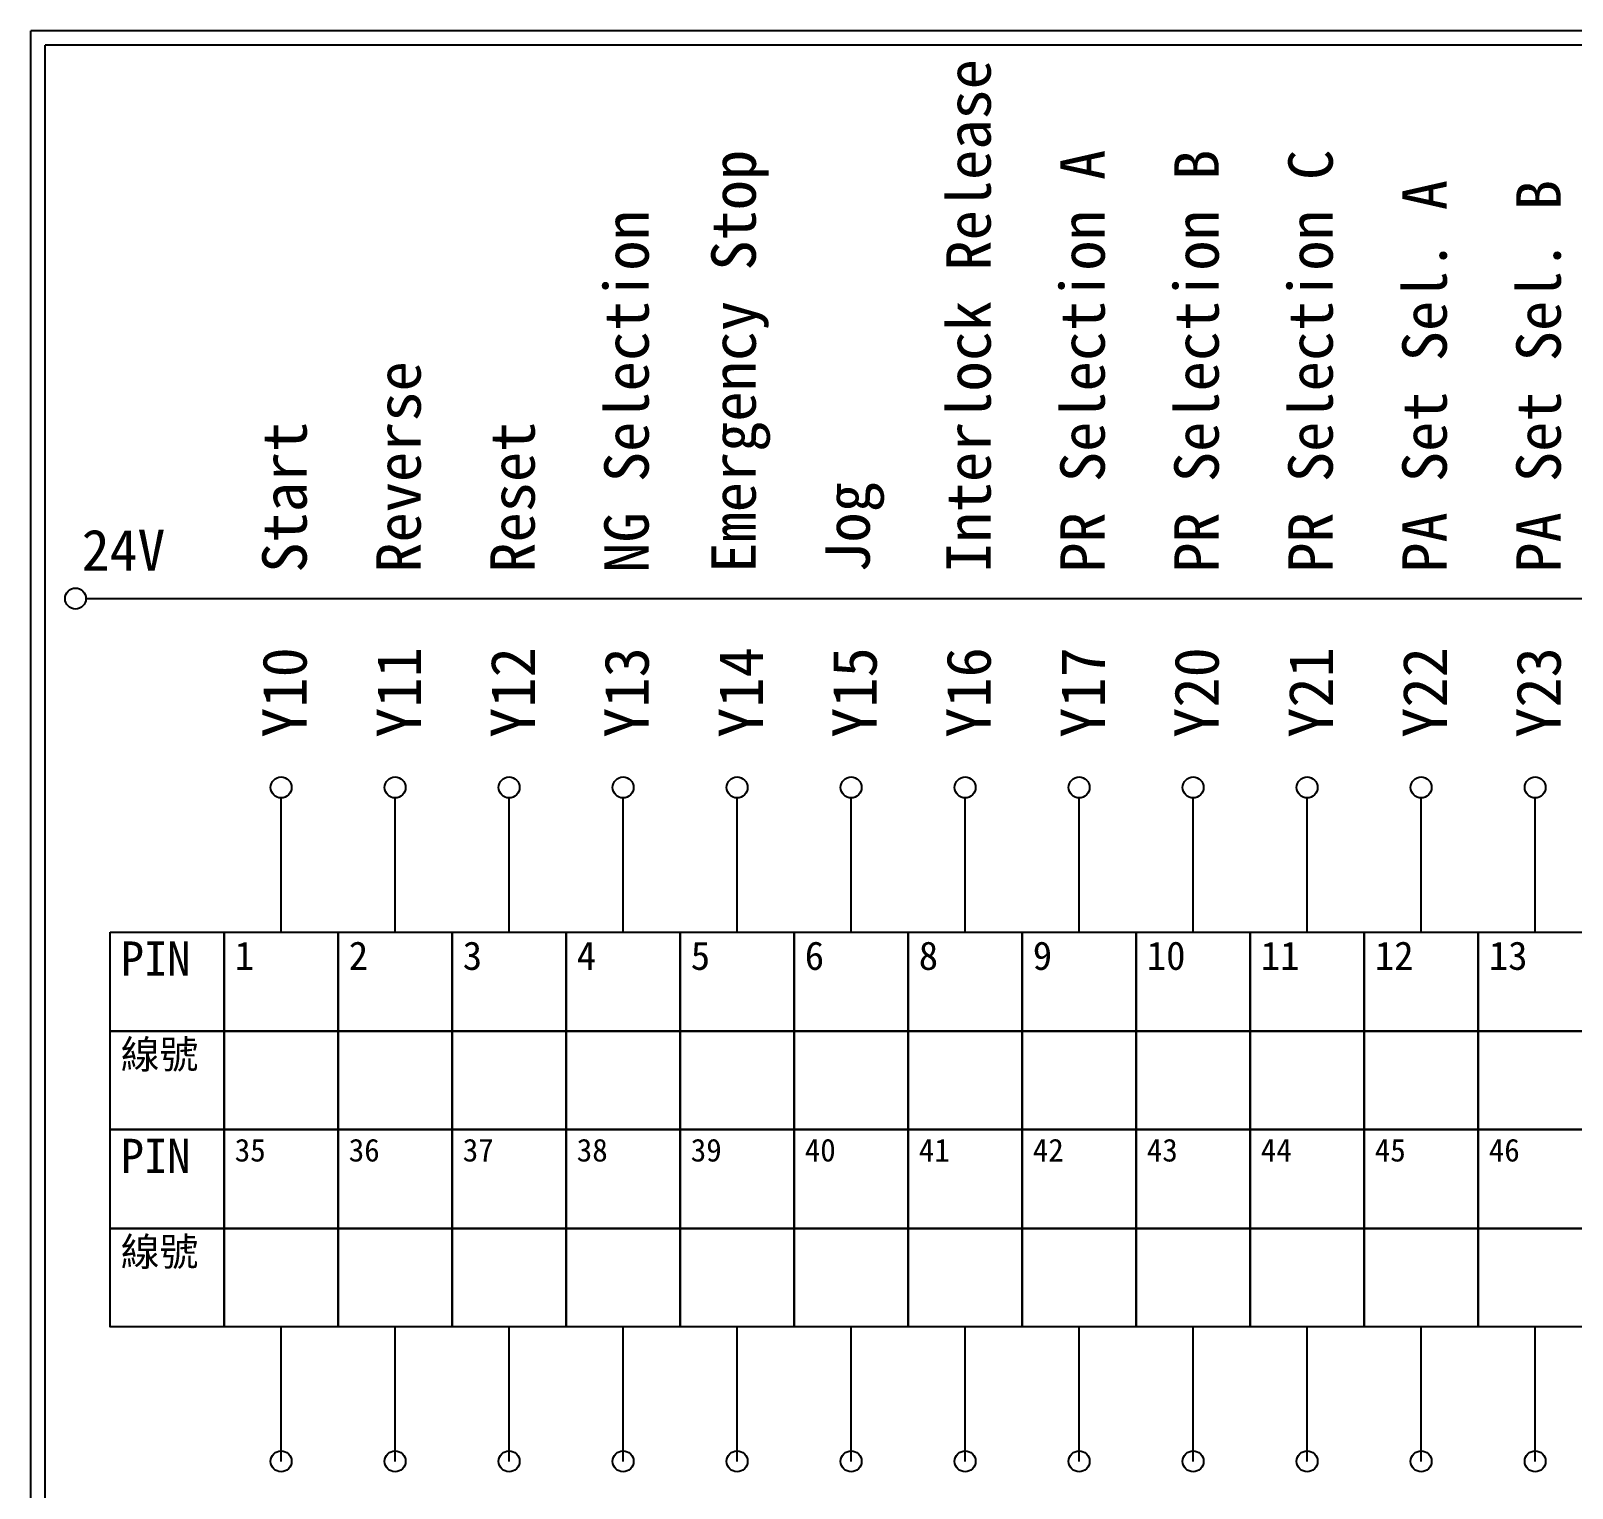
# Model space of a CAD drawing. Extents: x 627 to 914, y 3 to 207.
# Drawn here: x 627.2 to 762.5, y 79 to 207 of the extents above; entities that cross this region are included whole.
import ezdxf

# ---------------------------------------------------------------- set-up
doc = ezdxf.new("R2010")
doc.units = 0
doc.layers.get('0').update_dxf_attribs({"linetype": 'CONTINUOUS'})
doc.layers.add('圖框層', color=7, linetype='CONTINUOUS')
doc.layers.add('標尺寸層', color=3, linetype='CONTINUOUS')
doc.styles.add('CNS', font='romanc.shx', dxfattribs={"bigfont": 'chineset.shx'})
doc.styles.add('STSL', font='kaiu.ttf')

msp = doc.modelspace()

# ---------------------------------------------------------------- linework, layer by layer
for points in [[(634.16, 127.8), (644.17, 127.8), (644.17, 119.13), (634.16, 119.13)], [(644.17, 127.8), (654.18, 127.8), (654.18, 119.13), (644.17, 119.13)], [(654.18, 127.8), (664.19, 127.8), (664.19, 119.13), (654.18, 119.13)], [(664.19, 127.8), (674.2, 127.8), (674.2, 119.13), (664.19, 119.13)], [(674.2, 127.8), (684.21, 127.8), (684.21, 119.13), (674.2, 119.13)], [(684.21, 127.8), (694.22, 127.8), (694.22, 119.13), (684.21, 119.13)], [(694.22, 127.8), (704.23, 127.8), (704.23, 119.13), (694.22, 119.13)], [(704.23, 127.8), (714.24, 127.8), (714.24, 119.13), (704.23, 119.13)], [(714.24, 127.8), (724.25, 127.8), (724.25, 119.13), (714.24, 119.13)], [(724.25, 127.8), (734.26, 127.8), (734.26, 119.13), (724.25, 119.13)], [(734.26, 127.8), (744.27, 127.8), (744.27, 119.13), (734.26, 119.13)], [(744.27, 127.8), (754.28, 127.8), (754.28, 119.13), (744.27, 119.13)], [(754.28, 127.8), (764.29, 127.8), (764.29, 119.13), (754.28, 119.13)], [(634.16, 119.13), (644.17, 119.13), (644.17, 110.47), (634.16, 110.47)], [(644.17, 119.13), (654.18, 119.13), (654.18, 110.47), (644.17, 110.47)], [(654.18, 119.13), (664.19, 119.13), (664.19, 110.47), (654.18, 110.47)], [(664.19, 119.13), (674.2, 119.13), (674.2, 110.47), (664.19, 110.47)], [(674.2, 119.13), (684.21, 119.13), (684.21, 110.47), (674.2, 110.47)], [(684.21, 119.13), (694.22, 119.13), (694.22, 110.47), (684.21, 110.47)], [(694.22, 119.13), (704.23, 119.13), (704.23, 110.47), (694.22, 110.47)], [(704.23, 119.13), (714.24, 119.13), (714.24, 110.47), (704.23, 110.47)], [(714.24, 119.13), (724.25, 119.13), (724.25, 110.47), (714.24, 110.47)], [(724.25, 119.13), (734.26, 119.13), (734.26, 110.47), (724.25, 110.47)], [(734.26, 119.13), (744.27, 119.13), (744.27, 110.47), (734.26, 110.47)], [(744.27, 119.13), (754.28, 119.13), (754.28, 110.47), (744.27, 110.47)], [(754.28, 119.13), (764.29, 119.13), (764.29, 110.47), (754.28, 110.47)], [(634.16, 110.47), (644.17, 110.47), (644.17, 101.8), (634.16, 101.8)], [(644.17, 110.47), (654.18, 110.47), (654.18, 101.8), (644.17, 101.8)], [(654.18, 110.47), (664.19, 110.47), (664.19, 101.8), (654.18, 101.8)], [(664.19, 110.47), (674.2, 110.47), (674.2, 101.8), (664.19, 101.8)], [(674.2, 110.47), (684.21, 110.47), (684.21, 101.8), (674.2, 101.8)], [(684.21, 110.47), (694.22, 110.47), (694.22, 101.8), (684.21, 101.8)], [(694.22, 110.47), (704.23, 110.47), (704.23, 101.8), (694.22, 101.8)], [(704.23, 110.47), (714.24, 110.47), (714.24, 101.8), (704.23, 101.8)], [(714.24, 110.47), (724.25, 110.47), (724.25, 101.8), (714.24, 101.8)], [(724.25, 110.47), (734.26, 110.47), (734.26, 101.8), (724.25, 101.8)], [(734.26, 110.47), (744.27, 110.47), (744.27, 101.8), (734.26, 101.8)], [(744.27, 110.47), (754.28, 110.47), (754.28, 101.8), (744.27, 101.8)], [(754.28, 110.47), (764.29, 110.47), (764.29, 101.8), (754.28, 101.8)], [(634.16, 101.8), (644.17, 101.8), (644.17, 93.14), (634.16, 93.14)], [(644.17, 101.8), (654.18, 101.8), (654.18, 93.14), (644.17, 93.14)], [(654.18, 101.8), (664.19, 101.8), (664.19, 93.14), (654.18, 93.14)], [(664.19, 101.8), (674.2, 101.8), (674.2, 93.14), (664.19, 93.14)], [(674.2, 101.8), (684.21, 101.8), (684.21, 93.14), (674.2, 93.14)], [(684.21, 101.8), (694.22, 101.8), (694.22, 93.14), (684.21, 93.14)], [(694.22, 101.8), (704.23, 101.8), (704.23, 93.14), (694.22, 93.14)], [(704.23, 101.8), (714.24, 101.8), (714.24, 93.14), (704.23, 93.14)], [(714.24, 101.8), (724.25, 101.8), (724.25, 93.14), (714.24, 93.14)], [(724.25, 101.8), (734.26, 101.8), (734.26, 93.14), (724.25, 93.14)], [(734.26, 101.8), (744.27, 101.8), (744.27, 93.14), (734.26, 93.14)], [(744.27, 101.8), (754.28, 101.8), (754.28, 93.14), (744.27, 93.14)], [(754.28, 101.8), (764.29, 101.8), (764.29, 93.14), (754.28, 93.14)]]:
    msp.add_lwpolyline(points, close=True)
at = {"layer": '圖框層', "color": 7}
for p, q in [((914.2, 206.97), (627.2, 206.97)), ((627.2, 3), (627.2, 206.97)), ((912.95, 205.72), (628.45, 205.72)), ((628.45, 4.25), (628.45, 205.72))]:
    msp.add_line(p, q, dxfattribs=at)
at = {"layer": '標尺寸層', "color": 7}
msp.add_line((632.04, 157.11), (909.63, 157.11), dxfattribs=at)
at = {"layer": '標尺寸層', "color": 0}
for p, q in [((649.17, 127.8), (649.17, 139.6)), ((659.18, 127.8), (659.18, 139.6)), ((669.19, 127.8), (669.19, 139.6)), ((679.2, 127.8), (679.2, 139.6)), ((689.21, 127.8), (689.21, 139.6)), ((699.22, 127.8), (699.22, 139.6)), ((709.23, 127.8), (709.23, 139.6)), ((719.24, 127.8), (719.24, 139.6)), ((729.25, 127.8), (729.25, 139.6)), ((739.26, 127.8), (739.26, 139.6)), ((749.27, 127.8), (749.27, 139.6)), ((759.28, 127.8), (759.28, 139.6)), ((649.17, 81.34), (649.17, 93.14)), ((659.18, 81.34), (659.18, 93.14)), ((669.19, 81.34), (669.19, 93.14)), ((679.2, 81.34), (679.2, 93.14)), ((689.21, 81.34), (689.21, 93.14)), ((699.22, 81.34), (699.22, 93.14)), ((709.23, 81.34), (709.23, 93.14)), ((719.24, 81.34), (719.24, 93.14)), ((729.25, 81.34), (729.25, 93.14)), ((739.26, 81.34), (739.26, 93.14)), ((749.27, 81.34), (749.27, 93.14)), ((759.28, 81.34), (759.28, 93.14))]:
    msp.add_line(p, q, dxfattribs=at)
at = {"layer": '標尺寸層', "color": 7}
for centre in [(631.12, 157.11), (649.17, 140.52), (659.18, 140.52), (669.19, 140.52), (679.2, 140.52), (689.21, 140.52), (699.22, 140.52), (709.23, 140.52), (719.24, 140.52), (729.25, 140.52), (739.26, 140.52), (749.27, 140.52), (759.28, 140.52), (649.17, 81.34), (659.18, 81.34), (669.19, 81.34), (679.2, 81.34), (689.21, 81.34), (699.22, 81.34), (709.23, 81.34), (719.24, 81.34), (729.25, 81.34), (739.26, 81.34), (749.27, 81.34), (759.28, 81.34)]:
    msp.add_circle(centre, 0.92, dxfattribs=at)

# ---------------------------------------------------------------- texts
at = {"width": 8.2913, "attachment_point": 1}
for s, insert, char_height in [('PIN', (635.09, 127), 3), ('1', (645.1, 127), 2.5), ('2', (655.11, 127), 2.5), ('3', (665.12, 127), 2.5), ('4', (675.13, 127), 2.5), ('5', (685.14, 127), 2.5), ('6', (695.15, 127), 2.5), ('8', (705.16, 127), 2.5), ('9', (715.17, 127), 2.5), ('10', (725.18, 127), 2.5), ('11', (735.19, 127), 2.5), ('12', (745.2, 127), 2.5), ('13', (755.21, 127), 2.5), ('{\\fPMingLiU|b0|i0|c136|p18;線號}', (635.09, 118.33), 2.5), ('PIN', (635.09, 109.67), 3), ('35', (645.1, 109.67), 2), ('36', (655.11, 109.67), 2), ('37', (665.12, 109.67), 2), ('38', (675.13, 109.67), 2), ('39', (685.14, 109.67), 2), ('40', (695.15, 109.67), 2), ('42', (715.17, 109.67), 2), ('43', (725.18, 109.67), 2), ('46', (755.21, 109.67), 2), ('41', (705.16, 109.67), 2), ('44', (735.19, 109.67), 2), ('45', (745.2, 109.67), 2), ('{\\fPMingLiU|b0|i0|c136|p18;線號}', (635.09, 101), 2.5)]:
    msp.add_mtext(s, dxfattribs=dict(at, insert=insert, char_height=char_height))
at = {"layer": '圖框層', "color": 4, "style": 'STSL'}
msp.add_text('24V', height=3.6, dxfattribs=at).set_placement((631.66, 159.57))
at = {"layer": '標尺寸層', "color": 7, "char_height": 3.9, "rotation": 90, "style": 'CNS'}
for s, insert, width, attachment_point in [('{\\fDFKai-SB|b0|i0|c136|p65;Interlock Release}', (709.56, 159.38), 47.4376, 4), ('{\\fDFKai-SB|b0|i0|c136|p65;Emergency Stop}', (689.54, 159.38), 47.4376, 4), ('{\\fDFKai-SB|b0|i0|c136|p65;PR Selection A}', (719.57, 159.38), 47.4376, 4), ('{\\fDFKai-SB|b0|i0|c136|p65;PR Selection B}', (729.58, 159.38), 47.4376, 4), ('{\\fDFKai-SB|b0|i0|c136|p65;PR Selection C}', (739.59, 159.38), 47.4376, 4), ('{\\fDFKai-SB|b0|i0|c136|p65;PA Set Sel. A}', (749.6, 159.38), 47.4376, 4), ('{\\fDFKai-SB|b0|i0|c136|p65;PA Set Sel. B}', (759.61, 159.38), 47.4376, 4), ('{\\fMingLiU|b0|i0|c136|p49;NG Selection}', (679.53, 159.38), 47.4376, 4), ('{\\fDFKai-SB|b0|i0|c136|p65;Reverse}', (659.51, 159.38), 47.4376, 4), ('{\\fDFKai-SB|b0|i0|c136|p65;Start}', (649.5, 159.38), 47.4376, 4), ('{\\fDFKai-SB|b0|i0|c136|p65;Reset}', (669.52, 159.38), 47.4376, 4), ('{\\fDFKai-SB|b0|i0|c136|p65;Jog}', (699.55, 159.38), 47.4376, 4), ('{\\fDFKai-SB|b0|i0|c136|p65;Y10}', (649.5, 148.86), 25.1059, 5), ('{\\fDFKai-SB|b0|i0|c136|p65;Y11}', (659.51, 148.86), 25.1059, 5), ('{\\fDFKai-SB|b0|i0|c136|p65;Y12}', (669.52, 148.86), 25.1059, 5), ('{\\fDFKai-SB|b0|i0|c136|p65;Y13}', (679.53, 148.86), 25.1059, 5), ('{\\fDFKai-SB|b0|i0|c136|p65;Y14}', (689.54, 148.86), 25.1059, 5), ('{\\fDFKai-SB|b0|i0|c136|p65;Y15}', (699.55, 148.86), 25.1059, 5), ('{\\fDFKai-SB|b0|i0|c136|p65;Y16}', (709.56, 148.86), 25.1059, 5), ('{\\fDFKai-SB|b0|i0|c136|p65;Y17}', (719.57, 148.86), 25.1059, 5), ('{\\fDFKai-SB|b0|i0|c136|p65;Y20}', (729.58, 148.86), 25.1059, 5), ('{\\fDFKai-SB|b0|i0|c136|p65;Y21}', (739.59, 148.86), 25.1059, 5), ('{\\fDFKai-SB|b0|i0|c136|p65;Y22}', (749.6, 148.86), 25.1059, 5), ('{\\fDFKai-SB|b0|i0|c136|p65;Y23}', (759.61, 148.86), 25.1059, 5)]:
    msp.add_mtext(s, dxfattribs=dict(at, insert=insert, width=width, attachment_point=attachment_point))

doc.saveas('drawing.dxf')
